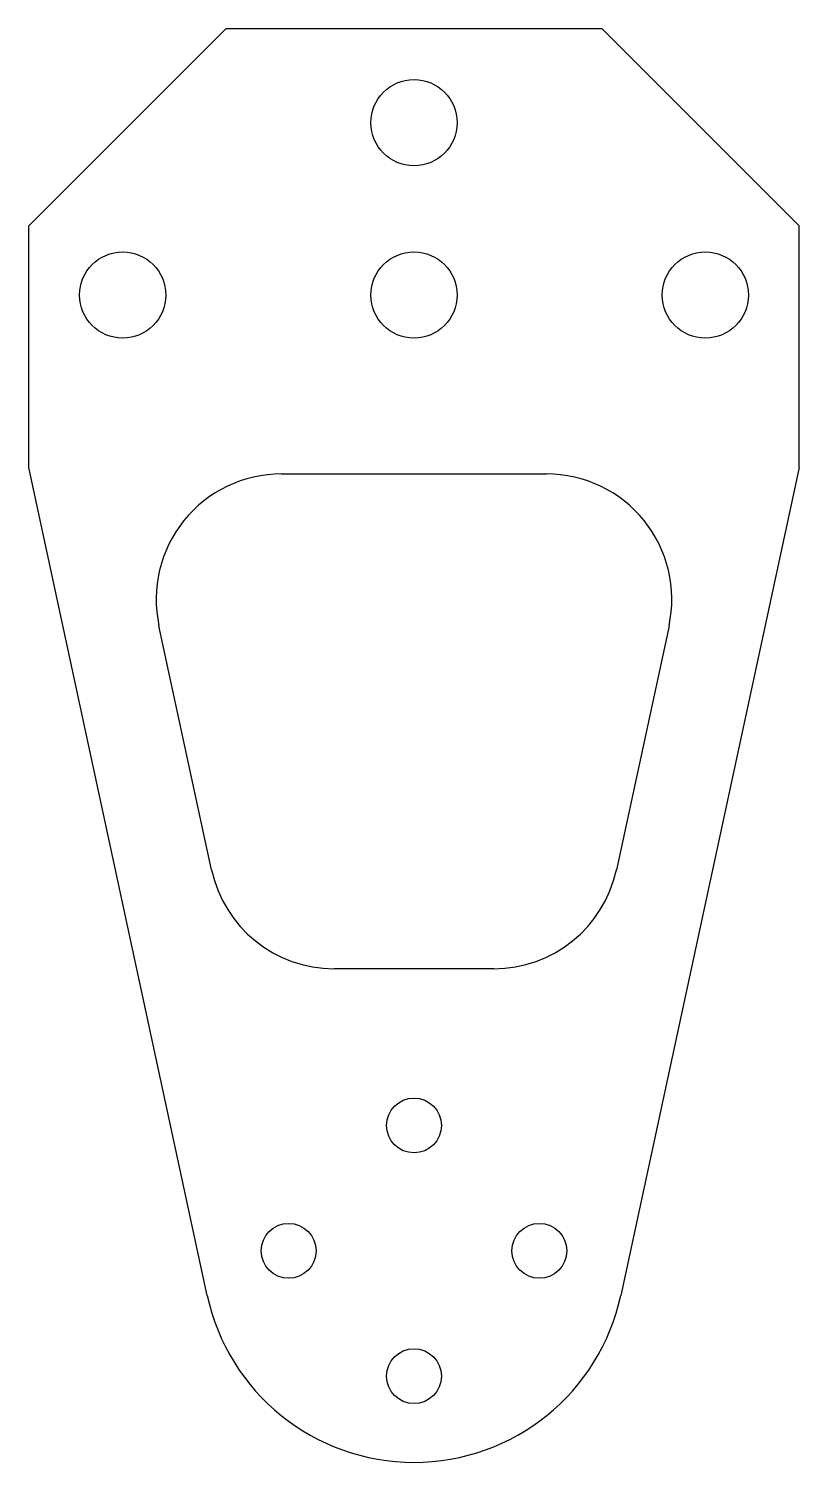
# Model space of a CAD drawing. Extents: x -24.6 to 24.6, y -108.1 to -16.6.
import ezdxf

# ---------------------------------------------------------------- set-up
doc = ezdxf.new("R2010")
doc.units = 0
doc.header["$MEASUREMENT"] = 0
doc.layers.add('VISIBLE', color=7, linetype='CONTINUOUS')

msp = doc.modelspace()

# ---------------------------------------------------------------- linework, layer by layer
at = {"layer": 'VISIBLE'}
for p, q in [((-24.59, -29.173), (-12, -16.583)), ((12, -16.583), (-12, -16.583)), ((24.59, -29.173), (12, -16.583)), ((-24.59, -44.583), (-24.59, -29.173)), ((24.59, -44.583), (24.59, -29.173)), ((-13.197, -97.428), (-24.59, -44.583)), ((24.59, -44.583), (13.197, -97.428)), ((-8.454, -45), (8.454, -45)), ((-12.914, -70.269), (-16.274, -54.686)), ((16.274, -54.686), (12.914, -70.269)), ((5.094, -76.583), (-5.094, -76.583))]:
    msp.add_line(p, q, dxfattribs=at)
for centre, radius in [((0, -22.583), 2.75), ((-18.59, -33.583), 2.75), ((0, -33.583), 2.75), ((18.59, -33.583), 2.75), ((0, -86.583), 1.75), ((-8, -94.583), 1.75), ((8, -94.583), 1.75), ((0, -102.583), 1.75)]:
    msp.add_circle(centre, radius, dxfattribs=at)
for centre, radius, start, end in [((-8.454, -53), 8, 90, 192.16663), ((8.454, -53), 8, 347.83337, 90), ((-5.094, -68.583), 8, 192.16663, 270), ((5.094, -68.583), 8, 270, 347.83337), ((0, -94.583), 13.5, 192.16663, 347.83337)]:
    msp.add_arc(centre, radius, start, end, dxfattribs=at)

doc.saveas('drawing.dxf')
